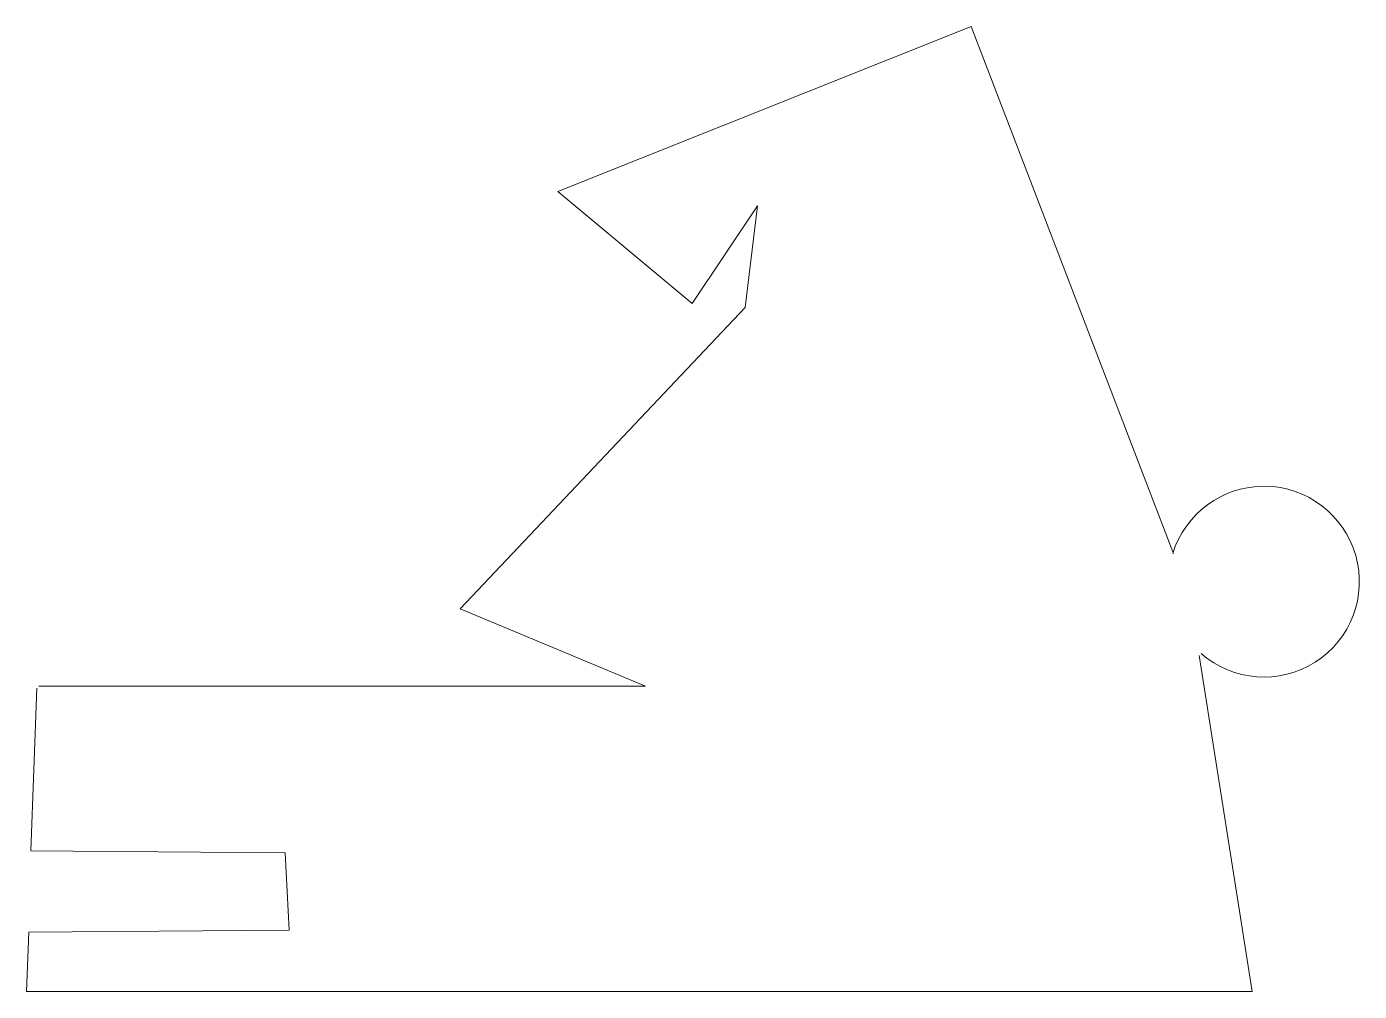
# Model space of a CAD drawing. Header units: millimetres. Extents: x 39 to 202, y 52 to 171.
import ezdxf

# ---------------------------------------------------------------- set-up
doc = ezdxf.new("R2010")
doc.units = ezdxf.units.MM
doc.layers.get('0').update_dxf_attribs({"linetype": 'CONTINUOUS', "lineweight": 0})

msp = doc.modelspace()

# ---------------------------------------------------------------- linework, layer by layer
for p, q in [((104, 150.75), (154.75, 171)), ((154.75, 171), (179.5, 106.5)), ((120.5, 137), (104, 150.75)), ((128.5, 149), (120.5, 137)), ((127, 136.5), (128.5, 149)), ((92, 99.5), (127, 136.5)), ((114.75, 90), (92, 99.5)), ((182.75, 93.75), (189.25, 52.5)), ((39.25, 69.75), (40, 89.75)), ((40.25, 90), (114.75, 90)), ((70.5, 69.5), (39.25, 69.75)), ((71, 60), (70.5, 69.5)), ((38.75, 52.5), (39, 59.75)), ((39, 59.75), (71, 60)), ((189.25, 52.5), (38.75, 52.5))]:
    msp.add_line(p, q)
msp.add_arc((190.71, 102.83), 11.72, 228.8738, 163.017)

doc.saveas('drawing.dxf')
